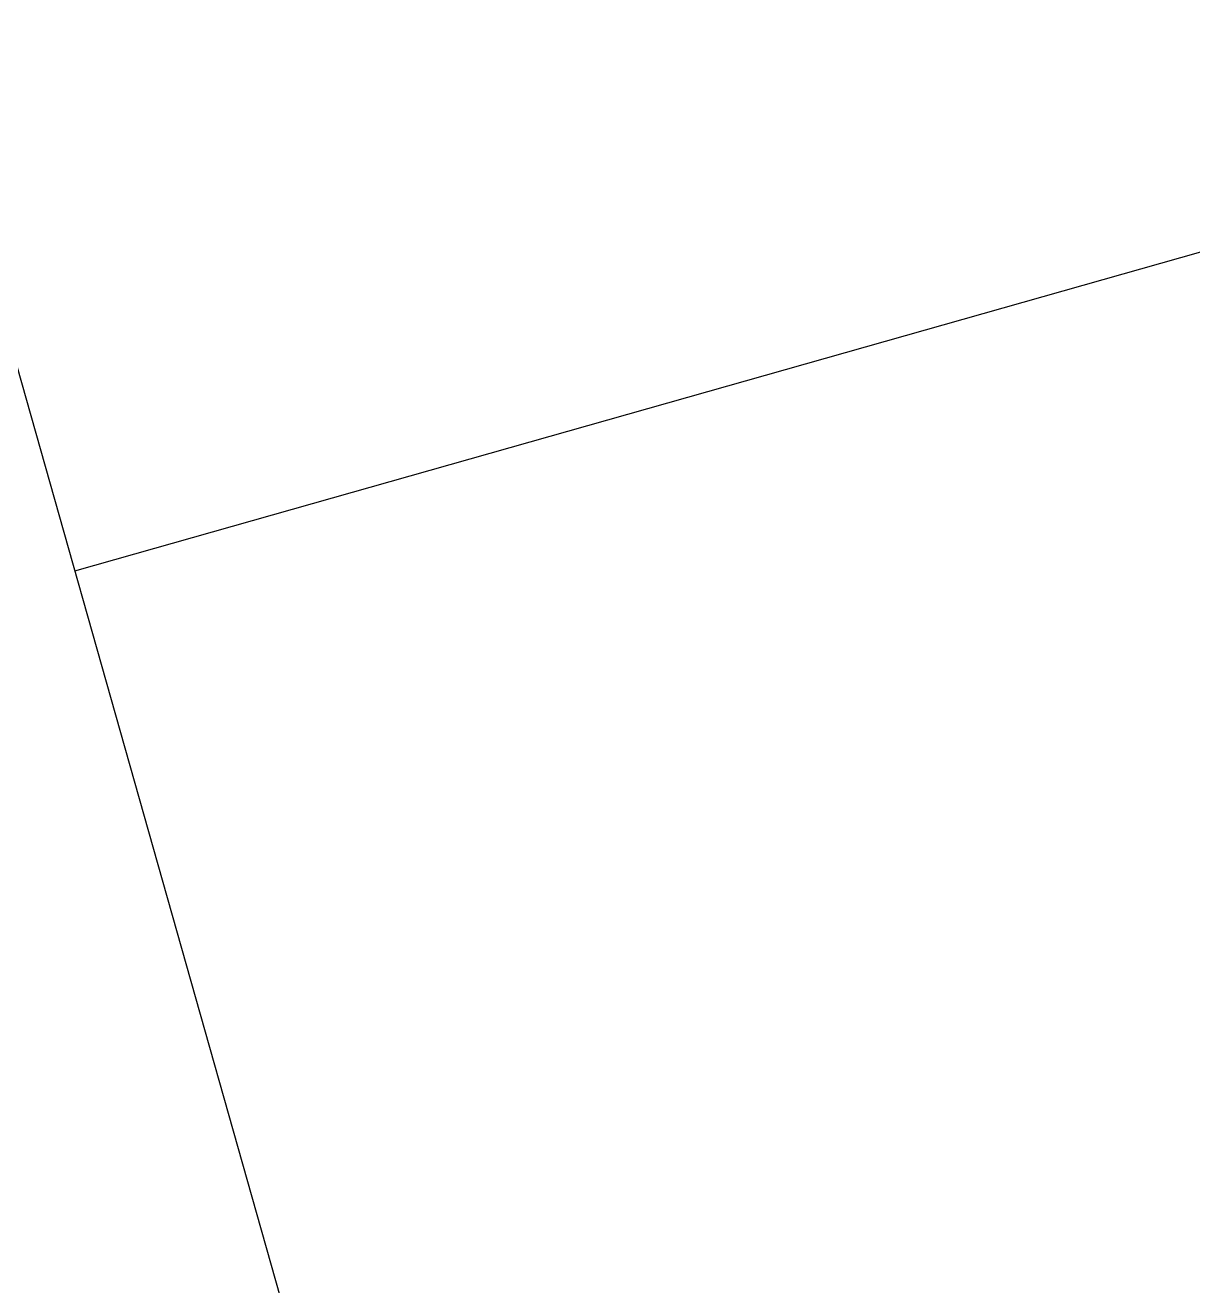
# Model space of a CAD drawing. Header units: metres. Extents: x 292889 to 323604, y 7400965 to 7462856.
# Drawn here: x 298864.81 to 298866.578, y 7450321.734 to 7450323.643 of the extents above; entities that cross this region are included whole.
import ezdxf
from ezdxf.enums import TextEntityAlignment as Align

# ---------------------------------------------------------------- set-up
doc = ezdxf.new("R2010")
doc.units = ezdxf.units.M
doc.header["$LTSCALE"] = 10
doc.linetypes.add('DASHED2', pattern=[0.375, 0.25, -0.125])
doc.layers.get('0').update_dxf_attribs({"linetype": 'DASHED2'})
for name, color, linetype in [('_LIMITE CONCESS', 30, 'CONC_LINE'), ('ACAD-2A2-SEM FOTOS$0$F-HZ-AMV', 3, 'Continuous'), ('ACAD-Trecho Total_TIC_TALUDES E MUROS$0$F-HZ-PIANO-CORTE', 10, 'Continuous'), ('ACAD-Trecho Total_TIC_TALUDES E MUROS$0$F-HZ-TALUDE', 2, 'Continuous')]:
    doc.layers.add(name, color=color, linetype=linetype)
doc.layers.add('ACAD-2A2-SEM FOTOS$0$U-HZ-EIXO TIC', color=40, linetype='ACAD-2A2-SEM FOTOS$0$TIC_LINE', lineweight=30)
doc.styles.add('ACAD-2A2-SEM FOTOS$0$ARIAL', font='arial.ttf')
doc.styles.add('ACAD-2A2-SEM FOTOS$0$Standard', font='arial.ttf')
doc.styles.get("Standard").update_dxf_attribs({"font": 'simplex.shx'})
doc.linetypes.add('ACAD-2A2-SEM FOTOS$0$TIC_LINE', pattern='A,3.5,-0.25,["TIC",ACAD-2A2-SEM FOTOS$0$Standard,S=0.175,R=0,X=-0.05,Y=-0.1],-0.5', length=4.25)
doc.linetypes.add('CONC_LINE', pattern='A,3.5,-0.25,["CONC",Standard,S=0.175,R=0,X=-0.05,Y=-0.1],-0.75', length=4.5)

# ---------------------------------------------------------------- blocks, each defined once
blk = doc.blocks.new('ACAD-Trecho Total_TIC_TALUDES E MUROS')
at = {"layer": 'ACAD-Trecho Total_TIC_TALUDES E MUROS$0$F-HZ-PIANO-CORTE'}
blk.add_line((298864.8858, 7450322.8169), (298867.535, 7450323.5674), dxfattribs=at)
at = {"layer": 'ACAD-Trecho Total_TIC_TALUDES E MUROS$0$F-HZ-TALUDE', "linetype": 'Continuous', "lineweight": -3, "flags": 128}
blk.add_lwpolyline([(298874.3139, 7450288.237), (298873.8032, 7450290.1816), (298873.2903, 7450292.1257), (298872.7753, 7450294.0691), (298872.2581, 7450296.012), (298871.7388, 7450297.9544), (298871.2173, 7450299.8961), (298870.6936, 7450301.8373), (298870.1678, 7450303.7779), (298869.6399, 7450305.7179), (298869.1097, 7450307.6573), (298868.5775, 7450309.5961), (298868.043, 7450311.5343), (298867.5064, 7450313.4719), (298866.9677, 7450315.409), (298866.4268, 7450317.3454), (298865.8838, 7450319.2812), (298865.3386, 7450321.2165), (298864.7912, 7450323.1511), (298864.2443, 7450325.078), (298680.7339, 7450971.5369)], dxfattribs=at)
blk = doc.blocks.new('ACAD-2A2-SEM FOTOS')
at = {"layer": 'ACAD-2A2-SEM FOTOS$0$U-HZ-EIXO TIC', "lineweight": 30, "flags": 128}
blk.add_lwpolyline([(298877.9174, 7450254.0019), (298872.592, 7450274.9132, 0.006806), (298859.8213, 7450322.3494), (298663.6687, 7451013.3435, 0.079721), (298503.1889, 7451358.0631), (298272.4366, 7451699.1419, 0.016196), (298205.7491, 7451791.1468, -0.016196), (298139.2327, 7451882.9158), (298085.7299, 7451961.9992), (298083.9221, 7451964.6711), (298082.1131, 7451967.3439), (298080.3023, 7451970.0172), (298078.4893, 7451972.6909), (298076.6734, 7451975.3645), (298074.8518, 7451978.0417), (298073.0286, 7451980.715), (298071.2012, 7451983.3874), (298069.3692, 7451986.0584), (298067.5321, 7451988.7278), (298065.6894, 7451991.3952), (298063.8407, 7451994.0603), (298061.9855, 7451996.7227), (298060.1232, 7451999.3822), (298058.2535, 7452002.0383), (298056.376, 7452004.6907), (298054.49, 7452007.3391), (298052.5953, 7452009.983), (298050.6912, 7452012.6222), (298048.7775, 7452015.2562), (298046.8536, 7452017.8847), (298044.919, 7452020.5073), (298042.9735, 7452023.1236), (298041.0165, 7452025.7333), (298039.0475, 7452028.3359), (298037.0663, 7452030.931), (298035.0723, 7452033.5182), (298033.0652, 7452036.0972), (298031.0446, 7452038.6674), (298029.01, 7452041.2285), (298026.9687, 7452043.7708, 0.166134), (297699.387, 7452250.2112), (297696.2128, 7452250.9558), (297693.9986, 7452251.4681), (297693.9986, 7452251.4681, 0.030253), (297634.2643, 7452260.959), (297588.2431, 7452265.4401)], format="xyb", dxfattribs=at)
at = {"layer": 'ACAD-2A2-SEM FOTOS$0$F-HZ-AMV', "style": 'ACAD-2A2-SEM FOTOS$0$ARIAL'}
for rotation, p in [(357.4686, (294052.6371, 7462810.9644)), (174.3669, (294143.0414, 7462803.5098)), (57.7016, (296403.9738, 7459624.7537)), (50.894, (296345.8343, 7459542.3836)), (277.7067, (297060.3976, 7453510.2885)), (92.8791, (297067.6078, 7453421.2291)), (341.5005, (297731.3844, 7452235.6726))]:
    blk.add_attdef('1:18,5', text='', height=2, rotation=rotation, dxfattribs=at).set_placement(p, align=Align.MIDDLE_CENTER)

msp = doc.modelspace()

# ---------------------------------------------------------------- block references
at = {"linetype": 'ByBlock'}
msp.add_blockref('ACAD-2A2-SEM FOTOS', (0, 0), dxfattribs=at)
at = {"layer": '_LIMITE CONCESS'}
msp.add_blockref('ACAD-Trecho Total_TIC_TALUDES E MUROS', (0, 0), dxfattribs=at)

doc.saveas('drawing.dxf')
